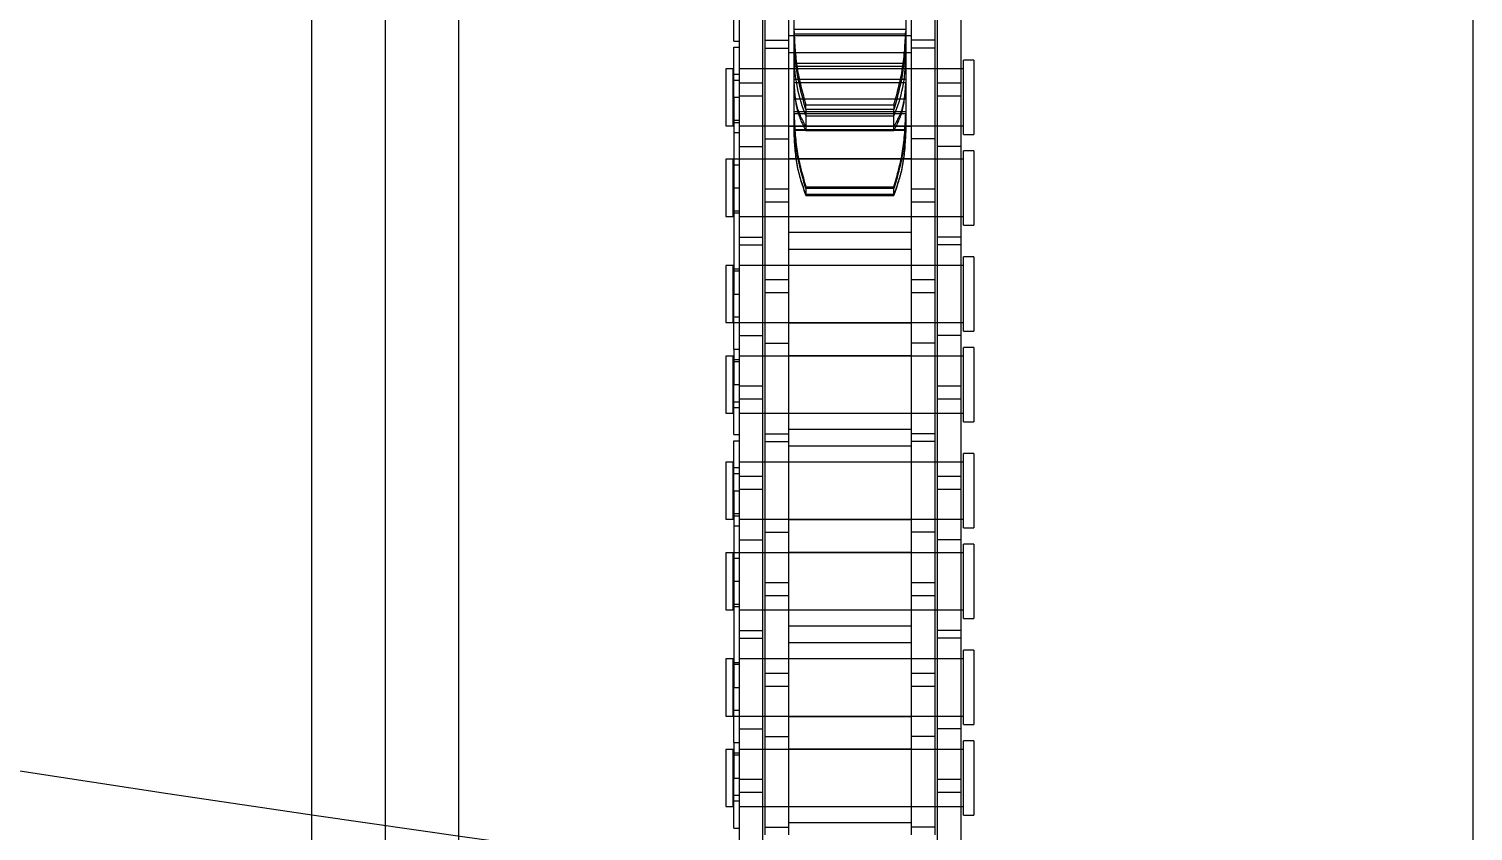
# Model space of a CAD drawing. Header units: metres. Extents: x 0 to 63075, y 0 to 44550.
# Drawn here: x 14297 to 14390.3, y 28518.9 to 28570.7 of the extents above; entities that cross this region are included whole.
import ezdxf

# ---------------------------------------------------------------- set-up
doc = ezdxf.new("R2010")
doc.units = ezdxf.units.M
doc.header["$LTSCALE"] = 75
doc.linetypes.add('HIDDEN2', pattern=[4.7625, 3.175, -1.5875])
for name, color, linetype in [('SDM', 7, 'Continuous'), ('SL1', 8, 'Continuous'), ('SL4', 4, 'Continuous'), ('ST1', 7, 'HIDDEN2')]:
    doc.layers.add(name, color=color, linetype=linetype)

# ---------------------------------------------------------------- blocks, each defined once
blk = doc.blocks.new('A$C29c634ac')
at = {"layer": 'SL1'}
for radius, start, end in [(1821.5, 111.633291, 68.366709), (1758, 110.233541, 69.766459), (1758, 110.234334, 69.765666), (1750, 110.330114, 69.669886)]:
    blk.add_arc((6310.008, 7583.117), radius, start, end, dxfattribs=at)
blk = doc.blocks.new('A$Ca53c419a')
at = {"layer": 'SL4'}
for p, q in [((4619.715, 495.765), (3669.713, 495.765)), ((3669.713, 486.24), (4459.475, 486.24)), ((3669.713, 420.765), (4338.528, 420.765))]:
    blk.add_line(p, q, dxfattribs=at)
at = {"layer": 'ST1'}
for p, q in [((4669.713, 491.003), (3669.713, 491.003)), ((3669.713, 486.24), (4459.475, 486.24)), ((4094.372, 469), (4090.682, 469)), ((4090.682, 469), (4090.682, 468.526)), ((4094.372, 468.526), (4094.372, 469)), ((4100.22, 469), (4096.53, 469)), ((4096.53, 469), (4096.53, 468.526)), ((4100.22, 468.526), (4100.22, 469)), ((4107.072, 469), (4103.382, 469)), ((4103.382, 469), (4103.382, 468.526)), ((4107.072, 468.526), (4107.072, 469)), ((4112.92, 469), (4109.23, 469)), ((4109.23, 469), (4109.23, 468.526)), ((4112.92, 468.526), (4112.92, 469)), ((4119.772, 469), (4116.082, 469)), ((4116.082, 469), (4116.082, 468.526)), ((4119.772, 468.526), (4119.772, 469)), ((4125.62, 469), (4121.93, 469)), ((4121.93, 469), (4121.93, 468.526)), ((4125.62, 468.526), (4125.62, 469)), ((4132.472, 469), (4128.782, 469)), ((4128.782, 469), (4128.782, 468.526)), ((4132.472, 468.526), (4132.472, 469)), ((4138.32, 469), (4134.63, 469)), ((4134.63, 469), (4134.63, 468.526)), ((4138.32, 468.526), (4138.32, 469)), ((4091.595, 468.157), (4082.5, 468.157)), ((4089.296, 468.489), (4089.296, 468.157)), ((4089.296, 468.489), (4092.527, 468.489)), ((4090.682, 468.526), (4094.372, 468.526)), ((4090.682, 468.157), (4090.682, 466.637)), ((4090.682, 468.157), (4090.682, 453.659)), ((4091.051, 468.526), (4091.051, 468.157)), ((4091.42, 468.489), (4091.42, 468.157)), ((4092.455, 468.157), (4091.595, 468.157)), ((4091.595, 466.637), (4091.595, 468.157)), ((4101.55, 468.157), (4092.455, 468.157)), ((4092.455, 468.157), (4092.455, 466.637)), ((4092.527, 468.489), (4092.527, 468.157)), ((4094.823, 468.489), (4092.527, 468.489)), ((4094.003, 468.157), (4094.003, 468.526)), ((4094.146, 468.489), (4094.146, 468.157)), ((4094.372, 466.637), (4094.372, 468.157)), ((4094.372, 453.659), (4094.372, 468.157)), ((4094.823, 468.489), (4098.375, 468.489)), ((4094.823, 468.489), (4094.823, 468.157)), ((4095.702, 468.157), (4095.702, 466.637)), ((4096.53, 468.526), (4100.22, 468.526)), ((4096.53, 468.489), (4096.53, 466.637)), ((4096.53, 468.157), (4096.53, 453.659)), ((4096.899, 468.526), (4096.899, 468.157)), ((4098.375, 468.489), (4098.375, 468.157)), ((4111.075, 468.489), (4098.375, 468.489)), ((4099.851, 468.157), (4099.851, 468.526)), ((4099.994, 468.489), (4099.994, 468.157)), ((4100.22, 466.637), (4100.22, 468.157)), ((4100.22, 453.659), (4100.22, 468.157)), ((4101.55, 468.157), (4101.55, 466.637)), ((4107.9, 468.157), (4101.55, 468.157)), ((4102.052, 468.157), (4102.052, 466.637)), ((4103.382, 468.526), (4107.072, 468.526)), ((4103.382, 468.157), (4103.382, 466.637)), ((4103.382, 468.157), (4103.382, 453.659)), ((4103.608, 468.489), (4103.608, 468.157)), ((4103.751, 468.526), (4103.751, 468.157)), ((4105.227, 468.489), (4105.227, 468.157)), ((4106.703, 468.157), (4106.703, 468.526)), ((4107.072, 466.637), (4107.072, 468.489)), ((4107.072, 453.659), (4107.072, 468.157)), ((4107.9, 468.157), (4107.9, 466.637)), ((4116.995, 468.157), (4107.9, 468.157)), ((4108.779, 468.157), (4108.779, 468.489)), ((4109.23, 468.526), (4112.92, 468.526)), ((4109.23, 468.157), (4109.23, 466.637)), ((4109.23, 468.157), (4109.23, 453.659)), ((4109.456, 468.489), (4109.456, 468.157)), ((4109.599, 468.526), (4109.599, 468.157)), ((4111.075, 468.489), (4111.075, 468.157)), ((4111.075, 468.489), (4114.306, 468.489)), ((4111.147, 466.637), (4111.147, 468.157)), ((4112.007, 468.157), (4112.007, 466.637)), ((4112.182, 468.489), (4112.182, 468.157)), ((4112.551, 468.157), (4112.551, 468.526)), ((4112.92, 466.637), (4112.92, 468.157)), ((4112.92, 453.659), (4112.92, 468.157)), ((4114.306, 468.489), (4114.306, 468.157)), ((4114.696, 468.489), (4114.696, 468.157)), ((4114.696, 468.489), (4117.927, 468.489)), ((4116.082, 468.526), (4119.772, 468.526)), ((4116.082, 468.157), (4116.082, 466.637)), ((4116.082, 468.157), (4116.082, 453.659)), ((4116.451, 468.526), (4116.451, 468.157)), ((4116.82, 468.489), (4116.82, 468.157)), ((4117.855, 468.157), (4116.995, 468.157)), ((4116.995, 466.637), (4116.995, 468.157)), ((4126.95, 468.157), (4117.855, 468.157)), ((4117.855, 468.157), (4117.855, 466.637)), ((4117.927, 468.489), (4117.927, 468.157)), ((4120.223, 468.489), (4117.927, 468.489)), ((4119.403, 468.157), (4119.403, 468.526)), ((4119.546, 468.489), (4119.546, 468.157)), ((4119.772, 466.637), (4119.772, 468.157)), ((4119.772, 453.659), (4119.772, 468.157)), ((4120.223, 468.489), (4123.775, 468.489)), ((4120.223, 468.489), (4120.223, 468.157)), ((4121.102, 468.157), (4121.102, 466.637)), ((4121.93, 468.526), (4125.62, 468.526)), ((4121.93, 468.489), (4121.93, 466.637)), ((4121.93, 468.157), (4121.93, 453.659)), ((4122.299, 468.526), (4122.299, 468.157)), ((4123.775, 468.489), (4123.775, 468.157)), ((4136.475, 468.489), (4123.775, 468.489)), ((4125.251, 468.157), (4125.251, 468.526)), ((4125.394, 468.489), (4125.394, 468.157)), ((4125.62, 466.637), (4125.62, 468.157)), ((4125.62, 453.659), (4125.62, 468.157)), ((4126.95, 468.157), (4126.95, 466.637)), ((4133.3, 468.157), (4126.95, 468.157)), ((4127.452, 468.157), (4127.452, 466.637)), ((4128.782, 468.526), (4132.472, 468.526)), ((4128.782, 468.157), (4128.782, 466.637)), ((4128.782, 468.157), (4128.782, 453.659)), ((4129.008, 468.489), (4129.008, 468.157)), ((4129.151, 468.526), (4129.151, 468.157)), ((4130.627, 468.489), (4130.627, 468.157)), ((4132.103, 468.157), (4132.103, 468.526)), ((4132.472, 466.637), (4132.472, 468.489)), ((4132.472, 453.659), (4132.472, 468.157)), ((4133.3, 468.157), (4133.3, 466.637)), ((4142.395, 468.157), (4133.3, 468.157)), ((4134.179, 468.157), (4134.179, 468.489)), ((4134.63, 468.526), (4138.32, 468.526)), ((4134.63, 468.157), (4134.63, 466.637)), ((4134.63, 468.157), (4134.63, 453.659)), ((4134.856, 468.489), (4134.856, 468.157)), ((4134.999, 468.526), (4134.999, 468.157)), ((4136.475, 468.489), (4136.475, 468.157)), ((4136.475, 468.489), (4139.706, 468.489)), ((4136.547, 466.637), (4136.547, 468.157)), ((4137.407, 468.157), (4137.407, 466.637)), ((4137.582, 468.489), (4137.582, 468.157)), ((4137.951, 468.157), (4137.951, 468.526)), ((4138.32, 466.637), (4138.32, 468.157)), ((4138.32, 453.659), (4138.32, 468.157)), ((4139.706, 468.489), (4139.706, 468.157)), ((4140.096, 468.489), (4140.096, 468.157)), ((4140.096, 468.489), (4143.327, 468.489)), ((4091.595, 466.637), (4082.5, 466.637)), ((4095.2, 466.485), (4088.85, 466.485)), ((4089.352, 466.485), (4089.352, 464.965)), ((4090.682, 466.485), (4090.682, 464.965)), ((4092.455, 466.637), (4091.595, 466.637)), ((4101.55, 466.637), (4092.455, 466.637)), ((4094.372, 464.965), (4094.372, 466.485)), ((4095.2, 466.485), (4095.2, 464.965)), ((4104.295, 466.485), (4095.2, 466.485)), ((4096.53, 466.485), (4096.53, 464.965)), ((4098.447, 464.965), (4098.447, 466.485)), ((4099.307, 466.485), (4099.307, 464.965)), ((4100.22, 464.965), (4100.22, 466.485)), ((4107.9, 466.637), (4101.55, 466.637)), ((4103.382, 466.485), (4103.382, 464.965)), ((4105.155, 466.485), (4104.295, 466.485)), ((4104.295, 464.965), (4104.295, 466.485)), ((4114.25, 466.485), (4105.155, 466.485)), ((4105.155, 466.485), (4105.155, 464.965)), ((4107.072, 464.965), (4107.072, 466.485)), ((4116.995, 466.637), (4107.9, 466.637)), ((4108.402, 466.485), (4108.402, 464.965)), ((4109.23, 466.485), (4109.23, 464.965)), ((4112.92, 464.965), (4112.92, 466.485)), ((4114.25, 466.485), (4114.25, 464.965)), ((4120.6, 466.485), (4114.25, 466.485)), ((4114.752, 466.485), (4114.752, 464.965)), ((4116.082, 466.485), (4116.082, 464.965)), ((4117.855, 466.637), (4116.995, 466.637)), ((4126.95, 466.637), (4117.855, 466.637)), ((4119.772, 464.965), (4119.772, 466.485)), ((4120.6, 466.485), (4120.6, 464.965)), ((4129.695, 466.485), (4120.6, 466.485)), ((4121.93, 466.485), (4121.93, 464.965)), ((4123.847, 464.965), (4123.847, 466.485)), ((4124.707, 466.485), (4124.707, 464.965)), ((4125.62, 464.965), (4125.62, 466.485)), ((4133.3, 466.637), (4126.95, 466.637)), ((4128.782, 466.485), (4128.782, 464.965)), ((4130.555, 466.485), (4129.695, 466.485)), ((4129.695, 464.965), (4129.695, 466.485)), ((4139.65, 466.485), (4130.555, 466.485)), ((4130.555, 466.485), (4130.555, 464.965)), ((4132.472, 464.965), (4132.472, 466.485)), ((4142.395, 466.637), (4133.3, 466.637)), ((4133.802, 466.485), (4133.802, 464.965)), ((4134.63, 466.485), (4134.63, 464.965)), ((4138.32, 464.965), (4138.32, 466.485)), ((4139.65, 466.485), (4139.65, 464.965)), ((4146, 466.485), (4139.65, 466.485)), ((4140.152, 466.485), (4140.152, 464.965)), ((4095.2, 464.965), (4088.85, 464.965)), ((4089.635, 457.035), (4089.635, 464.965)), ((4090.682, 464.965), (4090.682, 457.035)), ((4094.372, 457.035), (4094.372, 464.965)), ((4094.415, 464.965), (4094.415, 457.035)), ((4104.295, 464.965), (4095.2, 464.965)), ((4096.487, 457.035), (4096.487, 464.965)), ((4096.53, 464.965), (4096.53, 457.035)), ((4100.22, 457.035), (4100.22, 464.965)), ((4101.267, 464.965), (4101.267, 457.035)), ((4102.335, 457.035), (4102.335, 464.965)), ((4103.382, 464.965), (4103.382, 457.035)), ((4105.155, 464.965), (4104.295, 464.965)), ((4114.25, 464.965), (4105.155, 464.965)), ((4107.072, 457.035), (4107.072, 464.965)), ((4107.115, 464.965), (4107.115, 457.035)), ((4109.187, 457.035), (4109.187, 464.965)), ((4109.23, 464.965), (4109.23, 457.035)), ((4112.92, 457.035), (4112.92, 464.965)), ((4113.967, 464.965), (4113.967, 457.035)), ((4120.6, 464.965), (4114.25, 464.965)), ((4115.035, 457.035), (4115.035, 464.965)), ((4116.082, 464.965), (4116.082, 457.035)), ((4119.772, 457.035), (4119.772, 464.965)), ((4119.815, 464.965), (4119.815, 457.035)), ((4129.695, 464.965), (4120.6, 464.965)), ((4121.887, 457.035), (4121.887, 464.965)), ((4121.93, 464.965), (4121.93, 457.035)), ((4125.62, 457.035), (4125.62, 464.965)), ((4126.667, 464.965), (4126.667, 457.035)), ((4127.735, 457.035), (4127.735, 464.965)), ((4128.782, 464.965), (4128.782, 457.035)), ((4130.555, 464.965), (4129.695, 464.965)), ((4139.65, 464.965), (4130.555, 464.965)), ((4132.472, 457.035), (4132.472, 464.965)), ((4132.515, 464.965), (4132.515, 457.035)), ((4134.214, 464.605), (4135.268, 464.605)), ((4134.334, 457.395), (4134.334, 464.605)), ((4134.377, 457.395), (4134.377, 464.605)), ((4134.587, 457.035), (4134.587, 464.965)), ((4134.63, 464.965), (4134.63, 457.035)), ((4135.268, 464.605), (4135.397, 464.605)), ((4135.397, 457.395), (4135.397, 464.605)), ((4135.397, 464.605), (4137.307, 464.605)), ((4135.532, 457.395), (4135.532, 464.605)), ((4136.355, 457.395), (4136.355, 464.605)), ((4137.307, 464.605), (4140.433, 464.605)), ((4137.403, 457.395), (4137.403, 464.605)), ((4137.619, 457.395), (4137.619, 464.605)), ((4138.32, 457.035), (4138.32, 464.965)), ((4138.471, 457.395), (4138.471, 464.605)), ((4138.652, 457.395), (4138.652, 464.605)), ((4139.367, 464.965), (4139.367, 457.035)), ((4146, 464.965), (4139.65, 464.965)), ((4140.433, 464.605), (4140.557, 464.605)), ((4140.435, 457.035), (4140.435, 464.965)), ((4140.557, 457.395), (4140.557, 464.605)), ((4140.557, 464.605), (4144.309, 464.605)), ((4140.852, 457.395), (4140.852, 464.605)), ((4130.582, 463.843), (4130.125, 463.843)), ((4130.125, 463.843), (4130.125, 458.157)), ((4130.206, 458.157), (4130.206, 463.843)), ((4130.582, 458.157), (4130.582, 463.843)), ((4130.582, 463.843), (4130.702, 463.843)), ((4130.702, 463.843), (4130.702, 458.157)), ((4135.677, 463.843), (4134.323, 463.843)), ((4134.323, 463.843), (4134.323, 458.157)), ((4134.595, 458.157), (4134.595, 463.843)), ((4135.269, 463.843), (4135.269, 458.157)), ((4135.677, 458.157), (4135.677, 463.843)), ((4135.677, 463.843), (4135.984, 463.843)), ((4135.984, 463.843), (4135.984, 458.157)), ((4130.125, 458.157), (4130.582, 458.157)), ((4130.702, 458.157), (4130.582, 458.157)), ((4134.323, 458.157), (4135.677, 458.157)), ((4135.984, 458.157), (4135.677, 458.157)), ((4095.2, 457.035), (4088.85, 457.035)), ((4089.352, 455.515), (4089.352, 457.035)), ((4090.682, 457.035), (4090.682, 455.515)), ((4094.372, 455.515), (4094.372, 457.035)), ((4095.2, 455.515), (4095.2, 457.035)), ((4104.295, 457.035), (4095.2, 457.035)), ((4096.53, 457.035), (4096.53, 455.515)), ((4098.447, 455.515), (4098.447, 457.035)), ((4099.307, 457.035), (4099.307, 455.515)), ((4100.22, 455.515), (4100.22, 457.035)), ((4103.382, 457.035), (4103.382, 455.515)), ((4105.155, 457.035), (4104.295, 457.035)), ((4104.295, 455.515), (4104.295, 457.035)), ((4114.25, 457.035), (4105.155, 457.035)), ((4105.155, 457.035), (4105.155, 455.515)), ((4107.072, 455.515), (4107.072, 457.035)), ((4108.402, 455.515), (4108.402, 457.035)), ((4109.23, 457.035), (4109.23, 455.515)), ((4112.92, 455.515), (4112.92, 457.035)), ((4114.25, 455.515), (4114.25, 457.035)), ((4120.6, 457.035), (4114.25, 457.035)), ((4114.752, 455.515), (4114.752, 457.035)), ((4116.082, 457.035), (4116.082, 455.515)), ((4119.772, 455.515), (4119.772, 457.035)), ((4120.6, 455.515), (4120.6, 457.035)), ((4129.695, 457.035), (4120.6, 457.035)), ((4121.93, 457.035), (4121.93, 455.515)), ((4123.847, 455.515), (4123.847, 457.035)), ((4124.707, 457.035), (4124.707, 455.515)), ((4125.62, 455.515), (4125.62, 457.035)), ((4128.782, 457.035), (4128.782, 455.515)), ((4130.555, 457.035), (4129.695, 457.035)), ((4129.695, 455.515), (4129.695, 457.035)), ((4139.65, 457.035), (4130.555, 457.035)), ((4130.555, 457.035), (4130.555, 455.515)), ((4132.472, 455.515), (4132.472, 457.035)), ((4133.802, 455.515), (4133.802, 457.035)), ((4135.268, 457.395), (4134.214, 457.395)), ((4134.63, 457.035), (4134.63, 455.515)), ((4135.397, 457.395), (4135.268, 457.395)), ((4137.307, 457.395), (4135.397, 457.395)), ((4140.433, 457.395), (4137.307, 457.395)), ((4138.32, 455.515), (4138.32, 457.035)), ((4139.65, 455.515), (4139.65, 457.035)), ((4146, 457.035), (4139.65, 457.035)), ((4140.152, 455.515), (4140.152, 457.035)), ((4140.557, 457.395), (4140.433, 457.395)), ((4144.309, 457.395), (4140.557, 457.395)), ((4091.595, 455.363), (4082.5, 455.363)), ((4095.2, 455.515), (4088.85, 455.515)), ((4090.682, 455.363), (4090.682, 453.843)), ((4092.455, 455.363), (4091.595, 455.363)), ((4091.595, 453.843), (4091.595, 455.363)), ((4101.55, 455.363), (4092.455, 455.363)), ((4092.455, 455.363), (4092.455, 453.843)), ((4094.372, 453.843), (4094.372, 455.363)), ((4104.295, 455.515), (4095.2, 455.515)), ((4095.702, 453.843), (4095.702, 455.363)), ((4096.53, 455.363), (4096.53, 453.843)), ((4100.22, 453.843), (4100.22, 455.363)), ((4101.55, 453.843), (4101.55, 455.363)), ((4107.9, 455.363), (4101.55, 455.363)), ((4102.052, 453.843), (4102.052, 455.363)), ((4103.382, 455.363), (4103.382, 453.843)), ((4105.155, 455.515), (4104.295, 455.515)), ((4114.25, 455.515), (4105.155, 455.515)), ((4107.072, 453.843), (4107.072, 455.363)), ((4107.9, 453.843), (4107.9, 455.363)), ((4116.995, 455.363), (4107.9, 455.363)), ((4109.23, 455.363), (4109.23, 453.843)), ((4111.147, 453.843), (4111.147, 455.363)), ((4112.007, 455.363), (4112.007, 453.843)), ((4112.92, 453.843), (4112.92, 455.363)), ((4120.6, 455.515), (4114.25, 455.515)), ((4116.082, 455.363), (4116.082, 453.843)), ((4117.855, 455.363), (4116.995, 455.363)), ((4116.995, 453.843), (4116.995, 455.363)), ((4126.95, 455.363), (4117.855, 455.363)), ((4117.855, 455.363), (4117.855, 453.843)), ((4119.772, 453.843), (4119.772, 455.363)), ((4129.695, 455.515), (4120.6, 455.515)), ((4121.102, 453.843), (4121.102, 455.363)), ((4121.93, 455.363), (4121.93, 453.843)), ((4125.62, 453.843), (4125.62, 455.363)), ((4126.95, 453.843), (4126.95, 455.363)), ((4133.3, 455.363), (4126.95, 455.363)), ((4127.452, 453.843), (4127.452, 455.363)), ((4128.782, 455.363), (4128.782, 453.843)), ((4130.555, 455.515), (4129.695, 455.515)), ((4139.65, 455.515), (4130.555, 455.515)), ((4132.472, 453.843), (4132.472, 455.363)), ((4133.3, 453.843), (4133.3, 455.363)), ((4142.395, 455.363), (4133.3, 455.363)), ((4134.63, 455.363), (4134.63, 453.843)), ((4136.547, 453.843), (4136.547, 455.363)), ((4137.407, 455.363), (4137.407, 453.843)), ((4138.32, 453.843), (4138.32, 455.363)), ((4146, 455.515), (4139.65, 455.515)), ((4091.595, 453.843), (4082.5, 453.843)), ((4090.128, 453.659), (4094.925, 453.659)), ((4090.128, 453.659), (4090.128, 453)), ((4092.455, 453.843), (4091.595, 453.843)), ((4101.55, 453.843), (4092.455, 453.843)), ((4094.925, 453), (4094.925, 453.659)), ((4095.976, 453.659), (4100.773, 453.659)), ((4095.976, 453.659), (4095.976, 453)), ((4100.773, 453), (4100.773, 453.659)), ((4107.9, 453.843), (4101.55, 453.843)), ((4102.828, 453.659), (4107.625, 453.659)), ((4102.828, 453.659), (4102.828, 453)), ((4107.625, 453), (4107.625, 453.659)), ((4116.995, 453.843), (4107.9, 453.843)), ((4108.676, 453.659), (4113.473, 453.659)), ((4108.676, 453.659), (4108.676, 453)), ((4113.473, 453), (4113.473, 453.659)), ((4115.528, 453.659), (4120.325, 453.659)), ((4115.528, 453.659), (4115.528, 453)), ((4117.855, 453.843), (4116.995, 453.843)), ((4126.95, 453.843), (4117.855, 453.843)), ((4120.325, 453), (4120.325, 453.659)), ((4121.376, 453.659), (4126.173, 453.659)), ((4121.376, 453.659), (4121.376, 453)), ((4126.173, 453), (4126.173, 453.659)), ((4133.3, 453.843), (4126.95, 453.843)), ((4128.228, 453.659), (4133.025, 453.659)), ((4128.228, 453.659), (4128.228, 453)), ((4133.025, 453), (4133.025, 453.659)), ((4142.395, 453.843), (4133.3, 453.843)), ((4134.076, 453.659), (4138.873, 453.659)), ((4134.076, 453.659), (4134.076, 453)), ((4138.873, 453), (4138.873, 453.659)), ((4094.925, 453), (4090.128, 453)), ((4100.773, 453), (4095.976, 453)), ((4107.625, 453), (4102.828, 453)), ((4113.473, 453), (4108.676, 453)), ((4120.325, 453), (4115.528, 453)), ((4126.173, 453), (4121.376, 453)), ((4133.025, 453), (4128.228, 453)), ((4138.873, 453), (4134.076, 453))]:
    blk.add_line(p, q, dxfattribs=at)
for centre, start, end in [((4139.021, 454.987), 90.09202, 112.96021), ((4139.021, 467.013), 247.03979, 269.90798)]:
    blk.add_arc(centre, 9.618, start, end, dxfattribs=at)
for points, knots in [([(4134.214, 464.605), (4133.472, 464.567), (4131.986, 464.492), (4130.746, 464.059), (4130.125, 463.843)], [0, 0, 0, 0, 0.49948, 1, 1, 1, 1]), ([(4130.206, 463.843), (4130.819, 464.059), (4132.045, 464.492), (4133.521, 464.567), (4134.258, 464.605)], [0, 0, 0, 0, 0.500152, 1, 1, 1, 1]), ([(4130.582, 463.843), (4131.33, 464.059), (4132.824, 464.492), (4134.454, 464.567), (4135.268, 464.605)], [0, 0, 0, 0, 0.500529, 1, 1, 1, 1]), ([(4135.402, 464.605), (4134.587, 464.567), (4132.955, 464.492), (4131.453, 464.059), (4130.702, 463.843)], [0, 0, 0, 0, 0.499459, 1, 1, 1, 1]), ([(4137.307, 464.605), (4136.728, 464.567), (4135.569, 464.492), (4134.739, 464.06), (4134.323, 463.843)], [0, 0, 0, 0, 0.499427, 1, 1, 1, 1]), ([(4134.595, 463.843), (4135, 464.059), (4135.81, 464.492), (4136.953, 464.567), (4137.525, 464.605)], [0, 0, 0, 0, 0.5001333, 1, 1, 1, 1]), ([(4135.677, 463.843), (4136.469, 464.059), (4138.051, 464.492), (4139.639, 464.567), (4140.433, 464.605)], [0, 0, 0, 0, 0.500514, 1, 1, 1, 1]), ([(4140.729, 464.605), (4139.939, 464.567), (4138.357, 464.492), (4136.776, 464.06), (4135.984, 463.843)], [0, 0, 0, 0, 0.499098, 1, 1, 1, 1]), ([(4130.125, 458.157), (4130.746, 457.941), (4131.986, 457.508), (4133.472, 457.433), (4134.214, 457.395)], [0, 0, 0, 0, 0.500513, 1, 1, 1, 1]), ([(4134.258, 457.395), (4133.522, 457.433), (4132.046, 457.508), (4130.82, 457.94), (4130.206, 458.157)], [0, 0, 0, 0, 0.499124, 1, 1, 1, 1]), ([(4135.268, 457.395), (4134.454, 457.433), (4132.824, 457.508), (4131.33, 457.941), (4130.582, 458.157)], [0, 0, 0, 0, 0.499464, 1, 1, 1, 1]), ([(4130.702, 458.157), (4131.453, 457.941), (4132.955, 457.508), (4134.587, 457.433), (4135.402, 457.395)], [0, 0, 0, 0, 0.5005336, 1, 1, 1, 1]), ([(4134.323, 458.157), (4134.738, 457.941), (4135.568, 457.508), (4136.728, 457.433), (4137.307, 457.395)], [0, 0, 0, 0, 0.500372, 1, 1, 1, 1]), ([(4137.525, 457.395), (4136.954, 457.433), (4135.811, 457.508), (4135.001, 457.94), (4134.595, 458.157)], [0, 0, 0, 0, 0.499098, 1, 1, 1, 1]), ([(4140.433, 457.395), (4139.639, 457.433), (4138.051, 457.508), (4136.469, 457.941), (4135.677, 458.157)], [0, 0, 0, 0, 0.499479, 1, 1, 1, 1]), ([(4135.984, 458.157), (4136.775, 457.941), (4138.356, 457.508), (4139.938, 457.433), (4140.729, 457.395)], [0, 0, 0, 0, 0.500133, 1, 1, 1, 1])]:
    blk.add_open_spline(points, degree=3, knots=knots, dxfattribs=at)

msp = doc.modelspace()

# ---------------------------------------------------------------- block references
at = {"layer": 'SDM'}
msp.add_blockref('A$C29c634ac', (8259.513, 22668.364), dxfattribs=at)
at = {"layer": 'SDM', "rotation": 90}
msp.add_blockref('A$Ca53c419a', (14811.027, 24429.769), dxfattribs=at)

doc.saveas('drawing.dxf')
